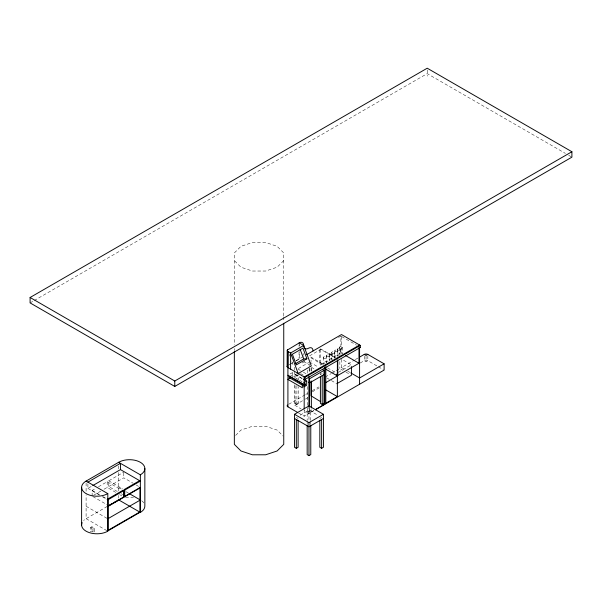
<?xml version="1.0" encoding="UTF-8"?>
<svg xmlns="http://www.w3.org/2000/svg" width="602" height="602" viewBox="0 0 602 602"><rect width="100%" height="100%" fill="white"/><g stroke="black" fill="none" stroke-linecap="round" stroke-linejoin="round"><path stroke-width="0.45" stroke-dasharray="3.01 2.26" d="M283.745 260.591L277.131 267.205L265.663 271.028L252.426 271.028L240.958 267.205L234.344 260.591M235.668 435.381L240.958 430.084L252.426 426.261L265.663 426.261L277.131 430.084L283.083 436.044M30.1 302.911L33.358 301.038M34.171 300.564L427.224 73.632L565.398 153.405M288.719 365.015L291.157 363.616M296.033 360.801L304.492 355.917M290.412 364.142L292.835 362.743M296.064 360.876L299.284 359.018L299.284 351.846M338.535 337.459L340.89 336.097L340.89 352.802L342.463 353.713M334.998 357.633L320.738 349.401L309.165 356.083L323.424 364.315M302.099 363.006L305.357 361.125M87.907 483.918L87.907 488.395L91.978 486.04M298.306 368.537L308.751 362.502M290.059 373.977L292.233 372.728L302.678 378.756M92.129 496.116L92.129 490.412L95.297 488.583M98.465 486.755L107.186 481.72L121.183 489.802M117.285 491.473L108.729 486.529L108.729 480.825L123.786 472.134M295.085 377.356L295.085 374.564L296.297 373.872M296.899 375.61L298.705 374.564L298.705 380.148M93.716 495.198L100.843 491.082M104.018 489.253L107.186 487.424L115.734 492.361M108.729 486.529L123.786 477.837L133.117 483.225M340.89 352.802L319.677 365.045L319.677 348.34L335.404 357.422M320.407 374.564L322.213 373.526M341.5 359.296L341.5 367.544L354.488 360.041M355.293 359.575L358.544 357.701M325.223 377.025L330.912 373.737M331.725 373.27L339.852 368.575L342.937 370.358M338.422 372.322L351.425 364.82L342.169 359.469M107.261 506.455L86.101 518.668A15.343 8.857 0 0 0 83.663 520.504M288.719 404.273L304.958 394.904M305.771 394.43L307.396 393.497M312.265 390.683L318.759 386.935M360.169 363.029L364.225 360.688A2.558 1.475 0 0 1 367.845 360.688L377.604 366.325M312.25 391.887L319.195 387.884M364.225 356.211L364.225 360.688L366.031 361.727L367.845 360.688L367.845 356.211M295.085 385.724L295.085 403.385L296.899 402.339L298.705 403.385L298.705 386.65M294.777 384.844L294.777 405.236L304.544 399.6M305.357 399.126L307.795 397.719M295.085 403.385L296.899 404.431L298.705 403.385M90.488 527.6L91.933 526.765L94.469 528.225L94.469 532.401L91.933 530.941L90.488 531.777L90.488 527.6L93.024 529.06L94.469 528.225M307.75 386.522L307.75 410.692L309.556 409.646L311.362 410.692L311.362 408.833M300.187 415.184L308.969 410.112L317.751 415.184M307.75 410.692L309.556 411.738L311.362 410.692M313.657 410.624L308.879 413.378L304.176 410.669M298.487 412.942L304.183 416.23L313.823 410.669M319.82 418.465L321.626 417.419M568.649 155.286L571.9 157.16M341.68 336.548L356.617 345.179M378.425 366.791L383.301 369.613M341.5 367.544L344.645 369.357M347.783 371.178L350.146 372.54M346.022 372.141L349.882 374.369M327.533 367.92L336.796 373.263M309.556 362.035L318.398 367.145M303.709 361.569L309.022 364.639M311.362 367.258L315.237 369.493M326.766 377.913L330.618 380.14M331.393 380.584L336.021 383.256M297.907 369.041L300.263 370.403M303.393 372.209L306.531 374.023M300.714 373.639L303.927 375.497M295.085 374.564L302.324 378.741M290.804 375.219L298.84 379.862M299.645 380.329L302.053 381.721M294.777 405.236L301.045 408.856M296.312 417.419L298.118 418.465M136.225 485.024L138.558 486.371M108.729 480.825L122.725 488.907M118.654 487.469L121.867 489.328M125.886 491.646L128.294 493.038M121.168 493.715L122.725 494.611M119.625 494.611L121.958 495.95M92.129 490.412L99.902 494.904M103.017 496.695L106.908 498.938M87.907 488.395L101.437 496.198M102.235 496.658L107.005 499.419M92.904 496.567L106.908 504.649M86.101 506.259L106.998 518.33M106.998 530.738L86.101 518.668L86.101 495.07M322.506 364.797L311.053 357.836L311.053 361.546M289.208 354.397L289.81 356.038M291.932 361.764L293.144 365.038M427.224 70.013L427.224 76.138M366.031 356.361L366.031 361.727M342.32 347.264L342.32 353.946M341.5 336.383L341.5 353.795M340.431 349.1L340.431 354.57M339.852 361.614L339.852 368.575M339.355 347.264L339.355 354.405A1.535 0.888 0 0 1 340.07 353.412A1.535 0.888 0 0 1 341.921 353.547M337.812 350.612L337.812 356.083M337.466 349.1L337.466 356.241M334.855 350.612L334.855 357.754A1.535 0.888 0 0 1 336.729 356.67M334.659 352.433L334.659 358.28M332.146 353.886L332.146 359.733M331.694 352.433L331.694 359.575A1.535 0.888 0 0 1 333.576 358.483M329.181 353.886L329.181 360.568A1.535 0.888 0 0 1 331.062 359.936M329.174 355.601L329.174 360.613M326.209 355.601L326.194 362.788M323.229 357.317L323.229 364.458M320.738 349.401L320.738 365.361M320.738 372.886L320.738 374.768M311.362 368.191L311.362 371.908M311.053 368.033L311.053 371.743M310.775 420.452L310.775 411.158L308.969 412.204L307.163 411.158L307.163 420.452M310.775 421.385L310.775 424.169M309.556 368.304L309.556 372.954M309.556 407.787L309.556 411.738M309.165 363.6L309.165 367.355M309.165 368.289L309.165 372.044M308.969 405.936L308.969 421.498M307.75 370.049L307.75 373.767M307.163 421.385L307.163 424.169M304.183 409.729L304.183 416.23M303.709 353.502L303.709 355.293M299.284 342.884L299.284 346.466M299.051 344.69L299.051 346.489M299.051 351.877L299.051 359.055M296.899 373.526L296.899 379.328M296.899 385.611L296.899 404.431M294.777 367.235L294.777 370.012M294.777 370.937L294.777 377.431M292.233 372.728L292.233 376.905M283.745 315.899L283.745 252.945L277.131 246.323L265.663 242.501L252.426 242.501L240.958 246.323L234.344 252.945L234.344 344.969M283.745 316.84L283.745 321.528M234.344 348.573L234.344 350.59M123.786 472.954L123.786 477.837M118.654 466.023L118.654 468.815M118.654 472.547L118.654 491.014M118.654 495.446L118.654 498.102M107.186 481.72L107.186 487.424M93.024 529.06L93.024 533.237M91.933 526.765L91.933 530.941M86.101 482.947L86.101 494.137M125.532 497.583A15.343 8.857 0 0 1 133.471 497.583M141.673 500.751A15.343 8.857 0 0 1 143.923 503.114M326.209 362.743A1.535 0.888 0 0 1 328.09 361.659M323.229 363.999A1.535 0.888 0 0 1 325.11 363.375M337.466 355.782A1.535 0.888 0 0 1 339.347 355.157M326.608 356.452A1.535 0.888 0 0 0 329.174 356.06A1.535 0.888 0 0 0 327.292 354.977A1.535 0.888 0 0 0 326.608 356.452M323.628 358.175A1.535 0.888 0 0 0 326.194 357.776A1.535 0.888 0 0 0 324.312 356.693A1.535 0.888 0 0 0 323.628 358.175M329.58 354.736A1.535 0.888 0 0 0 332.146 354.345A1.535 0.888 0 0 0 330.265 353.254A1.535 0.888 0 0 0 329.58 354.736M332.093 353.284A1.535 0.888 0 0 0 334.659 352.892A1.535 0.888 0 0 0 332.786 351.801A1.535 0.888 0 0 0 332.093 353.284M335.246 351.463A1.535 0.888 0 0 0 337.812 351.071A1.535 0.888 0 0 0 335.939 349.988A1.535 0.888 0 0 0 335.246 351.463M337.865 349.958A1.535 0.888 0 0 0 340.431 349.559A1.535 0.888 0 0 0 338.55 348.475A1.535 0.888 0 0 0 337.865 349.958M339.754 348.122A1.535 0.888 0 0 0 342.32 347.723A1.535 0.888 0 0 0 340.439 346.639A1.535 0.888 0 0 0 339.754 348.122"/><path stroke-width="0.9" d="M287.267 350.251L287.771 351.342L290.608 352.998L298.201 373.518L311.302 365.956L303.709 345.435L299.284 342.884L287.335 350.063L287.267 366.776L287.997 367.626L287.997 351.485M287.44 366.016L287.267 366.776M30.1 297.486L427.224 68.207L571.9 151.734L571.9 157.16L174.776 386.439L30.1 302.911L30.1 297.486L174.776 381.013L571.9 151.734M303.709 345.435L290.608 352.998L290.608 369.131M82.128 522.641A15.343 8.857 0 0 0 89.277 532.604A15.343 8.857 0 0 0 107.803 531.197L107.803 493.61A15.343 8.857 0 0 1 86.101 493.61A15.343 8.857 0 0 1 86.101 481.081L118.654 462.291A15.343 8.857 0 0 1 140.349 462.291A15.343 8.857 0 0 1 140.349 474.82L140.349 512.407L118.654 499.878L117.021 500.819M306.584 354.706L341.5 334.546L360.305 345.405L360.305 347.497L304.913 379.478L304.183 379.057M87.907 482.127L120.46 463.337L120.46 469.598L92.791 485.573M295.582 363.623L303.709 358.935L306.892 358.777L302.949 348.137L292.384 354.239L296.319 364.872L306.892 358.777M290.781 377.74L287.891 379.41L302.354 387.763L302.354 383.587L287.891 375.234M359.582 344.991L304.183 376.972L304.183 408.796M287.508 365.79A2.558 1.475 0 0 0 287.914 367.574L304.913 377.386L360.305 345.405M320.407 376.423L320.407 403.385L322.213 404.431L324.019 403.385L324.019 370.388L309.556 378.741L309.556 407.087M303.807 382.752L306.696 381.081L306.696 385.257L303.807 386.928M303.513 384.588L305.274 383.572L305.274 384.828L303.513 385.844M139.589 480.674L124.027 489.659L124.749 490.081L124.749 496.372L124.027 495.95L124.027 490.562M324.019 374.564L309.556 382.917L308.352 382.225M107.803 499.878L140.349 481.081L120.46 469.598M359.356 357.234L364.225 354.42A2.558 1.475 0 0 1 367.845 354.42L384.121 363.819L384.121 370.079L315.425 409.744M367.845 354.42L366.031 355.466L364.225 354.42M107.261 506.455L112.138 503.633M113.77 502.693L115.396 501.759M107.803 506.154L140.349 487.364M336.194 374.579L337.767 375.49L358.973 363.247L358.973 347.429M325.802 382.594L337.376 375.911L325.494 369.049M336.796 383.707L351.425 375.257L351.425 366.558M107.803 518.789L140.349 499.999L129.099 493.505M298.118 420.324L298.118 447.286L296.312 448.324L294.498 447.286L294.498 414.289L308.969 405.936L323.432 414.289L323.432 447.286L321.626 448.324L319.82 447.286L319.82 420.324M384.121 363.819L359.582 377.981L350.928 372.992M337.376 359.898L337.376 396.598L325.802 403.28L325.802 366.58M315.245 409.706L324.794 404.19L324.794 367.16M107.803 530.904L140.349 512.106M294.498 414.289L308.969 422.642L323.432 414.289M323.432 418.465L308.969 426.818L294.498 418.465M307.163 425.102L307.163 454.593L308.969 455.639L310.775 454.593L310.775 425.102M359.582 347.076L360.305 347.497M345.608 355.526L358.973 363.247M322.416 369.462L324.019 370.388M325.494 389.735L337.376 396.598M303.483 379.222L306.696 381.081M303.664 383.903L305.274 384.828M302.716 384.121L289.05 376.235L289.05 377.492L302.716 385.378M287.508 405.048A2.558 1.475 0 0 0 287.914 406.832L297.674 412.468M118.654 462.291L140.349 474.82M86.101 481.081L107.803 493.61M107.427 505.537L108.149 505.951L108.149 499.66L107.427 499.246L122.989 490.254L123.719 490.675L123.719 496.966M320.211 401.406L311.053 395.838L311.053 381.006M323.266 403.265L324.794 404.19M300.074 349.115L303.709 358.935M359.582 348.016L359.582 384.249M337.767 360.606L337.767 375.49M322.213 375.61L322.213 404.431M321.626 419.511L321.626 448.324M311.362 381.201L311.362 407.9M308.879 376.348L308.879 406.899M308.969 422.642L308.969 455.639M304.913 377.386L304.913 379.478M296.312 419.511L296.312 448.324M287.914 367.574L287.914 406.832M287.771 351.342L287.771 367.476M287.59 351.184L287.59 367.318M287.44 349.882L287.44 367.145M287.335 350.063L287.335 366.964M283.745 323.259L283.745 444.351L277.131 450.966L265.663 454.788L252.426 454.788L240.958 450.966L234.344 444.351L234.344 351.53M174.776 381.013L174.776 386.439M144.849 468.552L144.849 506.139A15.343 8.857 0 0 1 140.349 512.407M81.609 487.349L81.609 524.936M299.051 342.892A6.599 3.808 -60 0 1 303.717 345.586A6.599 3.808 -60 0 0 304.07 347.444M304.341 347.918A6.599 3.808 -60 0 0 308.382 348.28A6.599 3.808 -60 0 1 313.048 350.974M140.033 487.921L108.127 506.342L108.127 530.287L139.98 511.896L140.033 487.921"/></g></svg>
